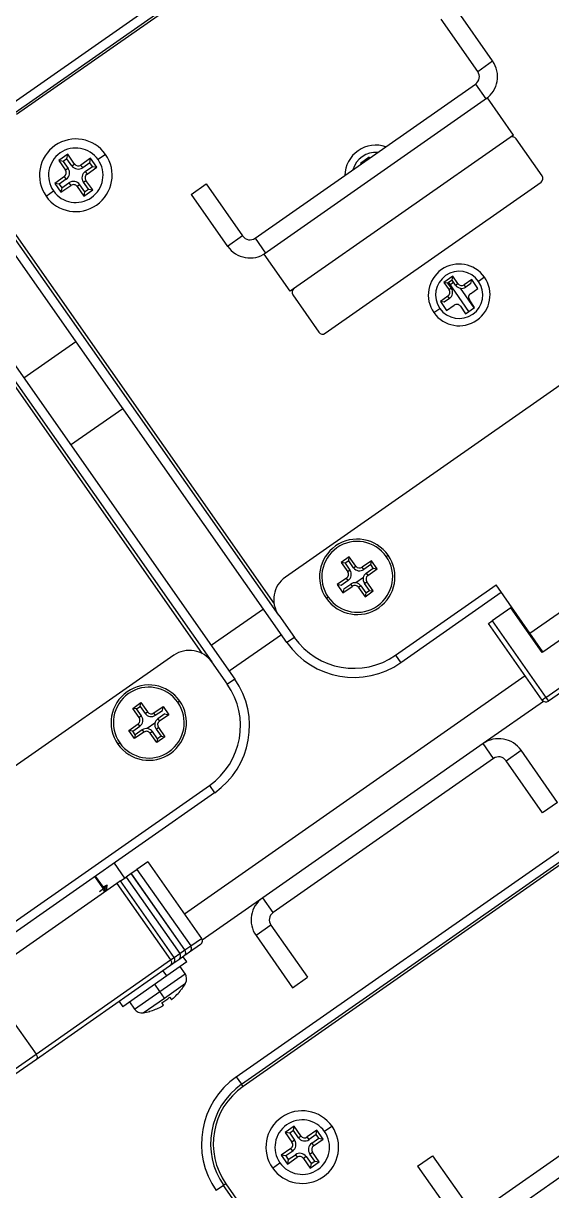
# Model space of a CAD drawing. Header units: millimetres. Extents: x 152904052 to 153933663, y 538271515 to 539240469.
# Drawn here: x 153466510 to 153466568.1, y 538579379.3 to 538579507.9 of the extents above; entities that cross this region are included whole.
import ezdxf

# ---------------------------------------------------------------- set-up
doc = ezdxf.new("R2010")
doc.units = ezdxf.units.MM
doc.layers.add('POWR', color=5, linetype='Continuous')

msp = doc.modelspace()

# ---------------------------------------------------------------- linework, layer by layer
at = {"layer": 'POWR', "color": 7}
for p, q in [((153466508.51, 538579498.86), (153466555.2, 538579531.55)), ((153466509.08, 538579498.04), (153466555.77, 538579530.73)), ((153466555.94, 538579530.49), (153466509.25, 538579497.8)), ((153466561.63, 538579503.71), (153466557.62, 538579509.44)), ((153466559.99, 538579502.56), (153466555.98, 538579508.3)), ((153466559.99, 538579502.56), (153466561.63, 538579503.71)), ((153466535.5, 538579484.19), (153466559.75, 538579501.17)), ((153466559.75, 538579501.17), (153466560.9, 538579499.53)), ((153466561.06, 538579499.65), (153466536.48, 538579482.44)), ((153466563.93, 538579495.55), (153466561.06, 538579499.65)), ((153466563.93, 538579495.55), (153466539.35, 538579478.34)), ((153466567.08, 538579491.04), (153466564.21, 538579495.14)), ((153466514.87, 538579493.43), (153466513.89, 538579492.74)), ((153466514.79, 538579492.94), (153466514.38, 538579492.65)), ((153466514.79, 538579492.94), (153466514.87, 538579493.43)), ((153466515.33, 538579492.16), (153466514.79, 538579492.94)), ((153466515.62, 538579492.36), (153466514.87, 538579493.43)), ((153466517.38, 538579492.99), (153466516.31, 538579492.24)), ((153466517.29, 538579492.5), (153466517.38, 538579492.99)), ((153466518.07, 538579492), (153466517.38, 538579492.99)), ((153466519.03, 538579493.41), (153466518.21, 538579492.84)), ((153466548.06, 538579493.11), (153466547.08, 538579492.42)), ((153466548.12, 538579493.02), (153466548.06, 538579493.11)), ((153466513.89, 538579492.74), (153466514.63, 538579491.68)), ((153466514.38, 538579492.65), (153466513.89, 538579492.74)), ((153466514.38, 538579492.65), (153466514.92, 538579491.88)), ((153466514.92, 538579491.88), (153466514.63, 538579491.68)), ((153466515.33, 538579492.16), (153466515.62, 538579492.36)), ((153466516.52, 538579491.95), (153466516.31, 538579492.24)), ((153466517.29, 538579492.5), (153466516.52, 538579491.95)), ((153466516.8, 538579491.55), (153466517.58, 538579492.09)), ((153466517, 538579491.26), (153466518.07, 538579492)), ((153466517.58, 538579492.09), (153466517.29, 538579492.5)), ((153466517.58, 538579492.09), (153466518.07, 538579492)), ((153466547.08, 538579492.42), (153466547.13, 538579492.34)), ((153466514.51, 538579490.98), (153466513.45, 538579490.23)), ((153466514.71, 538579490.69), (153466513.94, 538579490.15)), ((153466514.71, 538579490.69), (153466514.51, 538579490.98)), ((153466516.59, 538579490.36), (153466516.88, 538579490.56)), ((153466517.14, 538579489.58), (153466516.59, 538579490.36)), ((153466516.8, 538579491.55), (153466517, 538579491.26)), ((153466517.62, 538579489.5), (153466516.88, 538579490.56)), ((153466543.2, 538579473.71), (153466566.96, 538579490.35)), ((153466512.48, 538579488.82), (153466513.3, 538579489.4)), ((153466513.45, 538579490.23), (153466514.13, 538579489.25)), ((153466513.94, 538579490.15), (153466513.45, 538579490.23)), ((153466513.94, 538579490.15), (153466514.22, 538579489.74)), ((153466514.13, 538579489.25), (153466515.2, 538579490)), ((153466514.22, 538579489.74), (153466514.13, 538579489.25)), ((153466514.22, 538579489.74), (153466515, 538579490.28)), ((153466515, 538579490.28), (153466515.2, 538579490)), ((153466516.18, 538579490.08), (153466515.9, 538579489.87)), ((153466515.9, 538579489.87), (153466516.64, 538579488.81)), ((153466516.18, 538579490.08), (153466516.73, 538579489.3)), ((153466516.64, 538579488.81), (153466517.62, 538579489.5)), ((153466516.73, 538579489.3), (153466516.64, 538579488.81)), ((153466516.73, 538579489.3), (153466517.14, 538579489.58)), ((153466517.14, 538579489.58), (153466517.62, 538579489.5)), ((153466528.46, 538579489.02), (153466530.09, 538579490.17)), ((153466530.09, 538579490.17), (153466534.11, 538579484.44)), ((153466528.46, 538579489.02), (153466532.47, 538579483.29)), ((153466538.09, 538579442.66), (153466507.11, 538579486.9)), ((153466507.36, 538579487.07), (153466537.58, 538579443.91)), ((153466538.99, 538579439.63), (153466506.3, 538579486.33)), ((153466593.71, 538579485.27), (153466538.82, 538579446.84)), ((153466534.11, 538579484.44), (153466532.47, 538579483.29)), ((153466535.5, 538579484.19), (153466536.65, 538579482.55)), ((153466529.72, 538579438.4), (153466499.5, 538579481.56)), ((153466499.74, 538579481.74), (153466530.72, 538579437.5)), ((153466500.56, 538579482.31), (153466533.26, 538579435.62)), ((153466539.35, 538579478.34), (153466536.48, 538579482.44)), ((153466557.24, 538579480), (153466556.25, 538579479.31)), ((153466556.68, 538579479.24), (153466556.25, 538579479.31)), ((153466556.25, 538579479.31), (153466556.83, 538579478.49)), ((153466557.16, 538579479.57), (153466556.68, 538579479.24)), ((153466556.68, 538579479.24), (153466557.08, 538579478.67)), ((153466556.76, 538579479.29), (153466558.99, 538579476.1)), ((153466556.92, 538579479.05), (153466557.33, 538579479.33)), ((153466557.16, 538579479.57), (153466557.24, 538579480)), ((153466557.56, 538579479), (153466557.16, 538579479.57)), ((153466557.81, 538579479.18), (153466557.24, 538579480)), ((153466557.56, 538579479), (153466557.81, 538579479.18)), ((153466559.33, 538579479.63), (153466558.51, 538579479.06)), ((153466558.68, 538579478.81), (153466558.51, 538579479.06)), ((153466559.25, 538579479.2), (153466558.68, 538579478.81)), ((153466559.25, 538579479.2), (153466559.33, 538579479.63)), ((153466560.01, 538579478.65), (153466559.33, 538579479.63)), ((153466560.73, 538579479.89), (153466560.08, 538579479.43)), ((153466539.64, 538579477.93), (153466542.51, 538579473.84)), ((153466556.7, 538579477.8), (153466555.88, 538579477.22)), ((153466556.88, 538579477.54), (153466556.31, 538579477.15)), ((153466556.88, 538579477.54), (153466556.7, 538579477.8)), ((153466557.08, 538579478.67), (153466556.83, 538579478.49)), ((153466558.04, 538579478.68), (153466559.56, 538579476.5)), ((153466559.19, 538579478.07), (153466560.01, 538579478.65)), ((153466555.16, 538579475.99), (153466555.82, 538579476.44)), ((153466555.88, 538579477.22), (153466556.57, 538579476.24)), ((153466556.31, 538579477.15), (153466555.88, 538579477.22)), ((153466556.57, 538579476.24), (153466557.39, 538579476.81)), ((153466558.09, 538579476.69), (153466558.66, 538579475.87)), ((153466558.66, 538579475.87), (153466559.64, 538579476.56)), ((153466559.64, 538579476.56), (153466559.07, 538579477.38)), ((153466510.03, 538579468.79), (153466515.76, 538579472.81)), ((153466515.19, 538579461.42), (153466520.92, 538579465.44)), ((153466549.92, 538579449.12), (153466550.13, 538579449.27)), ((153466545.86, 538579449.08), (153466544.96, 538579448.45)), ((153466544.96, 538579448.45), (153466545.68, 538579447.43)), ((153466545.39, 538579448.38), (153466544.96, 538579448.45)), ((153466545.79, 538579448.66), (153466545.39, 538579448.38)), ((153466545.39, 538579448.38), (153466545.93, 538579447.61)), ((153466545.79, 538579448.66), (153466545.86, 538579449.08)), ((153466546.33, 538579447.88), (153466545.79, 538579448.66)), ((153466546.58, 538579448.06), (153466545.86, 538579449.08)), ((153466546.33, 538579447.88), (153466546.58, 538579448.06)), ((153466548.3, 538579448.65), (153466547.27, 538579447.94)), ((153466547.45, 538579447.69), (153466547.27, 538579447.94)), ((153466548.22, 538579448.23), (153466547.45, 538579447.69)), ((153466548.22, 538579448.23), (153466548.3, 538579448.65)), ((153466548.5, 538579447.83), (153466548.22, 538579448.23)), ((153466548.93, 538579447.75), (153466548.3, 538579448.65)), ((153466545.55, 538579446.73), (153466544.53, 538579446.02)), ((153466545.73, 538579446.48), (153466545.55, 538579446.73)), ((153466545.93, 538579447.61), (153466545.68, 538579447.43)), ((153466547.41, 538579446.81), (153466546.57, 538579446.22)), ((153466547.73, 538579447.29), (153466548.5, 538579447.83)), ((153466547.73, 538579447.29), (153466547.91, 538579447.04)), ((153466547.91, 538579447.04), (153466548.93, 538579447.75)), ((153466548.5, 538579447.83), (153466548.93, 538579447.75)), ((153466544.53, 538579446.02), (153466545.16, 538579445.12)), ((153466544.96, 538579445.94), (153466544.53, 538579446.02)), ((153466545.73, 538579446.48), (153466544.96, 538579445.94)), ((153466545.16, 538579445.12), (153466546.19, 538579445.83)), ((153466545.24, 538579445.54), (153466545.16, 538579445.12)), ((153466545.24, 538579445.54), (153466546.01, 538579446.08)), ((153466546.01, 538579446.08), (153466546.19, 538579445.83)), ((153466547.13, 538579445.89), (153466546.88, 538579445.71)), ((153466546.88, 538579445.71), (153466547.6, 538579444.69)), ((153466547.13, 538579445.89), (153466547.67, 538579445.11)), ((153466547.53, 538579446.16), (153466547.78, 538579446.34)), ((153466548.07, 538579445.39), (153466547.53, 538579446.16)), ((153466547.6, 538579444.69), (153466548.5, 538579445.32)), ((153466547.67, 538579445.11), (153466548.07, 538579445.39)), ((153466548.5, 538579445.32), (153466547.78, 538579446.34)), ((153466548.07, 538579445.39), (153466548.5, 538579445.32)), ((153466550.95, 538579438.24), (153466562.01, 538579445.99)), ((153466565.74, 538579440.66), (153466562.01, 538579445.99)), ((153466543.54, 538579444.65), (153466543.33, 538579444.5)), ((153466545.19, 538579445.25), (153466545.1, 538579445.2)), ((153466547.67, 538579445.11), (153466547.6, 538579444.69)), ((153466562.58, 538579445.17), (153466551.52, 538579437.42)), ((153466565.74, 538579440.66), (153466572.29, 538579445.25)), ((153466536.41, 538579443.32), (153466530.67, 538579439.3)), ((153466563.63, 538579443.46), (153466561.58, 538579442.03)), ((153466563.63, 538579443.46), (153466563.73, 538579443.53)), ((153466567.07, 538579438.55), (153466563.63, 538579443.46)), ((153466567.17, 538579438.61), (153466573.72, 538579443.2)), ((153466538.09, 538579442.66), (153466539.81, 538579440.21)), ((153466561.17, 538579441.74), (153466561.58, 538579442.03)), ((153466567.08, 538579433.3), (153466561.17, 538579441.74)), ((153466561.58, 538579442.03), (153466567.49, 538579433.59)), ((153466538.39, 538579440.49), (153466532.65, 538579436.48)), ((153466539.81, 538579440.21), (153466538.99, 538579439.63)), ((153466567.17, 538579438.61), (153466565.74, 538579440.66)), ((153466567.49, 538579433.59), (153466578.55, 538579441.33)), ((153466578.59, 538579440.75), (153466567.78, 538579433.18)), ((153466566.84, 538579438.87), (153466566.9, 538579439)), ((153466526.54, 538579438.24), (153466471.65, 538579399.81)), ((153466550.95, 538579438.24), (153466551.52, 538579437.42)), ((153466566.9, 538579438.79), (153466567, 538579438.86)), ((153466567.07, 538579438.55), (153466567.17, 538579438.61)), ((153466532.44, 538579435.05), (153466530.72, 538579437.5)), ((153466565.22, 538579435.96), (153466527.73, 538579409.72)), ((153466533.26, 538579435.62), (153466532.44, 538579435.05)), ((153466522.02, 538579432.39), (153466522.92, 538579433.02)), ((153466522.45, 538579432.32), (153466522.85, 538579432.6)), ((153466522.85, 538579432.6), (153466522.92, 538579433.02)), ((153466522.85, 538579432.6), (153466523.39, 538579431.82)), ((153466522.92, 538579433.02), (153466523.64, 538579432)), ((153466524.34, 538579431.88), (153466525.36, 538579432.59)), ((153466525.29, 538579432.17), (153466525.36, 538579432.59)), ((153466525.36, 538579432.59), (153466525.99, 538579431.69)), ((153466526.99, 538579433.06), (153466527.19, 538579433.21)), ((153466567.23, 538579433.16), (153466560.58, 538579428.5)), ((153466567.49, 538579433.59), (153466567.08, 538579433.3)), ((153466567.49, 538579433.59), (153466567.78, 538579433.18)), ((153466522.74, 538579431.37), (153466522.02, 538579432.39)), ((153466522.45, 538579432.32), (153466522.02, 538579432.39)), ((153466522.99, 538579431.55), (153466522.45, 538579432.32)), ((153466522.99, 538579431.55), (153466522.74, 538579431.37)), ((153466523.39, 538579431.82), (153466523.64, 538579432)), ((153466524.51, 538579431.63), (153466524.34, 538579431.88)), ((153466524.51, 538579431.63), (153466525.29, 538579432.17)), ((153466525.57, 538579431.77), (153466524.79, 538579431.23)), ((153466524.79, 538579431.23), (153466524.97, 538579430.98)), ((153466525.99, 538579431.69), (153466524.97, 538579430.98)), ((153466525.57, 538579431.77), (153466525.99, 538579431.69)), ((153466525.94, 538579431.78), (153466525.85, 538579431.72)), ((153466521.59, 538579429.96), (153466522.62, 538579430.67)), ((153466522.22, 538579429.06), (153466521.59, 538579429.96)), ((153466522.02, 538579429.88), (153466521.59, 538579429.96)), ((153466522.02, 538579429.88), (153466522.79, 538579430.42)), ((153466522.3, 538579429.48), (153466522.02, 538579429.88)), ((153466523.07, 538579430.02), (153466522.3, 538579429.48)), ((153466522.79, 538579430.42), (153466522.62, 538579430.67)), ((153466523.07, 538579430.02), (153466523.25, 538579429.77)), ((153466524.47, 538579430.75), (153466523.63, 538579430.16)), ((153466524.59, 538579430.1), (153466524.85, 538579430.28)), ((153466524.59, 538579430.1), (153466525.14, 538579429.33)), ((153466524.85, 538579430.28), (153466525.56, 538579429.26)), ((153466520.6, 538579428.59), (153466520.39, 538579428.44)), ((153466523.25, 538579429.77), (153466522.22, 538579429.06)), ((153466522.3, 538579429.48), (153466522.22, 538579429.06)), ((153466524.2, 538579429.83), (153466523.95, 538579429.65)), ((153466524.66, 538579428.63), (153466523.95, 538579429.65)), ((153466524.74, 538579429.05), (153466524.2, 538579429.83)), ((153466525.56, 538579429.26), (153466524.66, 538579428.63)), ((153466524.74, 538579429.05), (153466524.66, 538579428.63)), ((153466525.14, 538579429.33), (153466524.74, 538579429.05)), ((153466525.14, 538579429.33), (153466525.56, 538579429.26)), ((153466560.58, 538579428.5), (153466536.33, 538579411.53)), ((153466561.72, 538579426.87), (153466560.58, 538579428.5)), ((153466563.12, 538579426.62), (153466564.76, 538579427.77)), ((153466568.77, 538579422.03), (153466564.76, 538579427.77)), ((153466561.72, 538579426.87), (153466537.48, 538579409.89)), ((153466567.13, 538579420.89), (153466563.12, 538579426.62)), ((153466501.39, 538579403.54), (153466530.47, 538579423.9)), ((153466530.47, 538579423.9), (153466531.04, 538579423.08)), ((153466533.42, 538579391.79), (153466580.12, 538579424.48)), ((153466534, 538579390.97), (153466580.69, 538579423.66)), ((153466531.04, 538579423.08), (153466501.96, 538579402.72)), ((153466580.86, 538579423.42), (153466534.17, 538579390.72)), ((153466568.77, 538579422.03), (153466567.13, 538579420.89)), ((153466519.99, 538579415.34), (153466521.13, 538579413.7)), ((153466521.87, 538579414.22), (153466522.49, 538579414.65)), ((153466523.69, 538579415.49), (153466522.49, 538579414.65)), ((153466522.49, 538579414.65), (153466528.4, 538579406.22)), ((153466523.69, 538579415.49), (153466529.6, 538579407.05)), ((153466519.02, 538579412.22), (153466517.87, 538579413.86)), ((153466519.09, 538579412.27), (153466517.94, 538579413.91)), ((153466520.66, 538579413.37), (153466520.28, 538579413.11)), ((153466520.66, 538579413.37), (153466520.67, 538579413.38)), ((153466526.57, 538579404.94), (153466520.66, 538579413.37)), ((153466520.67, 538579413.38), (153466521.29, 538579413.81)), ((153466526.57, 538579404.94), (153466520.67, 538579413.38)), ((153466521.86, 538579414.21), (153466521.29, 538579413.81)), ((153466521.29, 538579413.81), (153466527.2, 538579405.38)), ((153466521.86, 538579414.21), (153466521.87, 538579414.22)), ((153466527.77, 538579405.78), (153466521.86, 538579414.21)), ((153466527.77, 538579405.78), (153466521.87, 538579414.22)), ((153466520.28, 538579413.11), (153466506.78, 538579403.65)), ((153466519.04, 538579412.85), (153466518.82, 538579412.65)), ((153466518.88, 538579412.73), (153466519.04, 538579412.85)), ((153466519.33, 538579412.44), (153466519.14, 538579412.44)), ((153466520.28, 538579413.11), (153466526.19, 538579404.67)), ((153466536.33, 538579411.53), (153466529.67, 538579406.86)), ((153466537.48, 538579409.89), (153466536.33, 538579411.53)), ((153466537.23, 538579408.49), (153466535.59, 538579407.35)), ((153466537.23, 538579408.49), (153466541.25, 538579402.76)), ((153466528.4, 538579406.22), (153466529.6, 538579407.05)), ((153466535.59, 538579407.35), (153466539.61, 538579401.61)), ((153466527.2, 538579405.38), (153466527.77, 538579405.78)), ((153466527.77, 538579405.78), (153466528.4, 538579406.22)), ((153466527.77, 538579405.78), (153466527.77, 538579405.78)), ((153466528.28, 538579405.52), (153466527.87, 538579405.24)), ((153466529.47, 538579406.36), (153466528.28, 538579405.52)), ((153466511.38, 538579394.3), (153466526.19, 538579404.67)), ((153466527.98, 538579404.45), (153466525.78, 538579402.92)), ((153466526.45, 538579404.24), (153466526.07, 538579403.98)), ((153466526.19, 538579404.67), (153466526.57, 538579404.94)), ((153466526.64, 538579404.38), (153466526.45, 538579404.24)), ((153466526.57, 538579404.94), (153466527.2, 538579405.38)), ((153466526.57, 538579404.94), (153466526.57, 538579404.94)), ((153466526.67, 538579404.4), (153466526.63, 538579404.46)), ((153466526.67, 538579404.4), (153466526.64, 538579404.38)), ((153466527.08, 538579404.68), (153466526.67, 538579404.4)), ((153466527.65, 538579405.08), (153466527.08, 538579404.68)), ((153466527.98, 538579404.45), (153466527.57, 538579405.03)), ((153466527.84, 538579405.22), (153466527.65, 538579405.08)), ((153466527.87, 538579405.24), (153466527.83, 538579405.3)), ((153466527.87, 538579405.24), (153466527.84, 538579405.22)), ((153466526.07, 538579403.98), (153466511.42, 538579393.72)), ((153466525.78, 538579402.92), (153466520.93, 538579399.52)), ((153466525, 538579401.21), (153466527.78, 538579403.16)), ((153466525.78, 538579402.92), (153466525.38, 538579403.49)), ((153466527.78, 538579403.16), (153466527.24, 538579403.94)), ((153466525, 538579401.21), (153466524.45, 538579401.99)), ((153466525.51, 538579400.47), (153466527.84, 538579402.1)), ((153466539.61, 538579401.61), (153466541.25, 538579402.76)), ((153466522.21, 538579399.26), (153466525, 538579401.21)), ((153466523.19, 538579398.85), (153466525.51, 538579400.47)), ((153466525.51, 538579400.47), (153466525, 538579401.21)), ((153466526.08, 538579400.56), (153466526.29, 538579400.32)), ((153466527.44, 538579401.5), (153466527.45, 538579401.49)), ((153466520.53, 538579400.09), (153466520.93, 538579399.52)), ((153466521.67, 538579400.04), (153466522.21, 538579399.26)), ((153466523.9, 538579399), (153466523.89, 538579399.02)), ((153466525.4, 538579399.69), (153466525.24, 538579399.97)), ((153466508.91, 538579397.82), (153466511.38, 538579394.3)), ((153466500.32, 538579386.56), (153466511.38, 538579394.3)), ((153466560.42, 538579377.12), (153466584.67, 538579394.1)), ((153466511.42, 538579393.72), (153466500.61, 538579386.15)), ((153466533.42, 538579391.79), (153466534, 538579390.97)), ((153466585.98, 538579392.58), (153466561.4, 538579375.37)), ((153466534.17, 538579390.72), (153466534, 538579390.97)), ((153466539.79, 538579386.36), (153466538.81, 538579385.67)), ((153466539.7, 538579385.87), (153466539.79, 538579386.36)), ((153466540.54, 538579385.29), (153466539.79, 538579386.36)), ((153466543.95, 538579386.34), (153466543.13, 538579385.77)), ((153466538.81, 538579385.67), (153466539.55, 538579384.61)), ((153466539.3, 538579385.58), (153466538.81, 538579385.67)), ((153466539.7, 538579385.87), (153466539.3, 538579385.58)), ((153466539.3, 538579385.58), (153466539.84, 538579384.81)), ((153466540.25, 538579385.09), (153466539.7, 538579385.87)), ((153466540.25, 538579385.09), (153466540.54, 538579385.29)), ((153466542.3, 538579385.92), (153466541.23, 538579385.17)), ((153466541.43, 538579384.88), (153466541.23, 538579385.17)), ((153466542.21, 538579385.43), (153466541.43, 538579384.88)), ((153466541.72, 538579384.48), (153466542.5, 538579385.02)), ((153466541.92, 538579384.19), (153466542.99, 538579384.93)), ((153466542.21, 538579385.43), (153466542.3, 538579385.92)), ((153466542.5, 538579385.02), (153466542.21, 538579385.43)), ((153466542.99, 538579384.93), (153466542.3, 538579385.92)), ((153466542.5, 538579385.02), (153466542.99, 538579384.93)), ((153466539.43, 538579383.91), (153466538.37, 538579383.16)), ((153466539.63, 538579383.62), (153466538.86, 538579383.08)), ((153466539.63, 538579383.62), (153466539.43, 538579383.91)), ((153466539.84, 538579384.81), (153466539.55, 538579384.61)), ((153466541.72, 538579384.48), (153466541.92, 538579384.19)), ((153466537.4, 538579381.75), (153466538.22, 538579382.33)), ((153466538.37, 538579383.16), (153466539.05, 538579382.18)), ((153466538.86, 538579383.08), (153466538.37, 538579383.16)), ((153466538.86, 538579383.08), (153466539.14, 538579382.67)), ((153466539.05, 538579382.18), (153466540.12, 538579382.93)), ((153466539.14, 538579382.67), (153466539.05, 538579382.18)), ((153466539.14, 538579382.67), (153466539.92, 538579383.21)), ((153466539.92, 538579383.21), (153466540.12, 538579382.93)), ((153466541.1, 538579383.01), (153466540.82, 538579382.8)), ((153466540.82, 538579382.8), (153466541.56, 538579381.74)), ((153466541.1, 538579383.01), (153466541.65, 538579382.23)), ((153466541.51, 538579383.29), (153466541.8, 538579383.49)), ((153466542.06, 538579382.51), (153466541.51, 538579383.29)), ((153466541.56, 538579381.74), (153466542.54, 538579382.43)), ((153466541.65, 538579382.23), (153466542.06, 538579382.51)), ((153466542.54, 538579382.43), (153466541.8, 538579383.49)), ((153466542.06, 538579382.51), (153466542.54, 538579382.43)), ((153466553.37, 538579381.95), (153466555.01, 538579383.1)), ((153466555.01, 538579383.1), (153466559.03, 538579377.37)), ((153466541.65, 538579382.23), (153466541.56, 538579381.74)), ((153466553.37, 538579381.95), (153466557.39, 538579376.22)), ((153466532.03, 538579379.83), (153466531.21, 538579379.26)), ((153466532.28, 538579380), (153466532.03, 538579379.83)), ((153466563.01, 538579335.59), (153466532.03, 538579379.83)), ((153466532.28, 538579380), (153466562.5, 538579336.84))]:
    msp.add_line(p, q, dxfattribs=at)
for centre, radius, start, end in [((153466559.17, 538579501.99), 3, 305, 35), ((153466559.17, 538579501.99), 1, 305, 35), ((153466515.76, 538579491.12), 4, 35, 215), ((153466548.77, 538579491.04), 3.4, 71.0319, 178.9681), ((153466563.8, 538579494.85), 0.5, 35, 125), ((153466515.76, 538579491.12), 4, 215, 35), ((153466515.76, 538579491.12), 3, 35, 215), ((153466548.77, 538579491.04), 2.6, 85.2849, 164.7151), ((153466515.76, 538579491.12), 3, 215, 35), ((153466514.22, 538579491.39), 0.5, 305, 35), ((153466514.22, 538579491.39), 0.851, 305, 35), ((153466516.03, 538579492.65), 0.851, 215, 305), ((153466516.03, 538579492.65), 0.5, 215, 305), ((153466515.49, 538579489.59), 0.851, 35, 125), ((153466517.29, 538579490.85), 0.851, 125, 215), ((153466517.29, 538579490.85), 0.5, 125, 215), ((153466566.67, 538579490.76), 0.5, 305, 35), ((153466515.49, 538579489.59), 0.5, 35, 125), ((153466534.93, 538579485.01), 1, 215, 305), ((153466534.93, 538579485.01), 3, 215, 305), ((153466557.95, 538579477.94), 3.4, 35, 215), ((153466557.95, 538579477.94), 2.6, 35, 215), ((153466557.95, 538579477.94), 3.4, 215, 35), ((153466557.95, 538579477.94), 2.6, 215, 35), ((153466558.22, 538579479.47), 0.807, 215, 305), ((153466558.22, 538579479.47), 0.5, 215, 305), ((153466540.05, 538579478.22), 0.5, 125, 215), ((153466556.42, 538579478.21), 0.5, 305, 35), ((153466556.42, 538579478.21), 0.807, 305, 35), ((153466559.48, 538579477.67), 0.5, 125, 215), ((153466557.68, 538579476.4), 0.5, 35, 125), ((153466542.92, 538579474.12), 0.5, 215, 305), ((153466546.73, 538579446.88), 4.15, 35, 215), ((153466546.73, 538579446.88), 3.9, 35, 215), ((153466546.73, 538579446.88), 4.15, 215, 35), ((153466546.73, 538579446.88), 3.9, 215, 35), ((153466546.99, 538579448.35), 0.807, 215, 305), ((153466546.99, 538579448.35), 0.5, 215, 305), ((153466540.54, 538579444.39), 3, 125, 215), ((153466545.27, 538579447.14), 0.5, 305, 35), ((153466545.27, 538579447.14), 0.807, 305, 35), ((153466548.19, 538579446.63), 0.807, 125, 215), ((153466548.19, 538579446.63), 0.5, 125, 215), ((153466546.47, 538579445.42), 0.807, 35, 125), ((153466546.47, 538579445.42), 0.5, 35, 125), ((153466546.36, 538579444.8), 8, 215, 305), ((153466546.36, 538579444.8), 9, 215, 305), ((153466528.26, 538579435.78), 3, 35, 125), ((153466525.88, 538579430.46), 8, 305, 35), ((153466525.88, 538579430.46), 9, 305, 35), ((153466523.79, 538579430.82), 4.15, 35, 215), ((153466523.79, 538579430.82), 3.9, 35, 215), ((153466523.79, 538579430.82), 4.15, 215, 35), ((153466523.79, 538579430.82), 3.9, 215, 35), ((153466567.49, 538579433.59), 0.5, 215, 305), ((153466522.33, 538579431.08), 0.5, 305, 35), ((153466522.33, 538579431.08), 0.807, 305, 35), ((153466524.05, 538579432.29), 0.807, 215, 305), ((153466524.05, 538579432.29), 0.5, 215, 305), ((153466525.26, 538579430.57), 0.807, 125, 215), ((153466523.54, 538579429.36), 0.807, 35, 125), ((153466525.26, 538579430.57), 0.5, 125, 215), ((153466523.54, 538579429.36), 0.5, 35, 125), ((153466562.3, 538579426.05), 3, 35, 125), ((153466562.3, 538579426.05), 1, 35, 125), ((153466538.05, 538579409.07), 3, 125, 215), ((153466538.05, 538579409.07), 1, 125, 215), ((153466527.36, 538579405.49), 0.5, 305, 35), ((153466527.36, 538579405.49), 0.499, 305.07, 35.0698), ((153466527.99, 538579405.93), 0.499, 305.07, 35.0698), ((153466526.16, 538579404.65), 0.5, 305, 35), ((153466526.16, 538579404.65), 0.499, 305.07, 35.0698), ((153466526.68, 538579404.47), 0.103, 217.4159, 246.5165), ((153466526.79, 538579405.09), 0.499, 305.07, 35.0698), ((153466527.88, 538579405.31), 0.103, 217.4159, 246.5165), ((153466526.96, 538579402.59), 1, 330.8721, 35), ((153466522.16, 538579405.26), 6.5, 324.4786, 330.8721), ((153466522.05, 538579405.42), 6.32, 300.3185, 309.6814), ((153466522.13, 538579405.3), 6.52, 312.4848, 324.3917), ((153466523.03, 538579399.83), 1, 215, 279.1279), ((153466522.13, 538579405.3), 6.52, 285.6083, 297.5152), ((153466522.16, 538579405.26), 6.5, 279.1279, 285.5214), ((153466538.59, 538579384.42), 9, 125, 215), ((153466538.59, 538579384.42), 8, 125, 215), ((153466538.59, 538579384.42), 7.7, 125, 215), ((153466540.68, 538579384.05), 4, 35, 215), ((153466540.68, 538579384.05), 4, 215, 35), ((153466540.68, 538579384.05), 3, 35, 215), ((153466540.68, 538579384.05), 3, 215, 35), ((153466540.95, 538579385.58), 0.851, 215, 305), ((153466540.95, 538579385.58), 0.5, 215, 305), ((153466539.14, 538579384.32), 0.5, 305, 35), ((153466539.14, 538579384.32), 0.851, 305, 35), ((153466542.21, 538579383.78), 0.851, 125, 215), ((153466542.21, 538579383.78), 0.5, 125, 215), ((153466540.41, 538579382.52), 0.851, 35, 125), ((153466540.41, 538579382.52), 0.5, 35, 125)]:
    msp.add_arc(centre, radius, start, end, dxfattribs=at)
for points, knots in [([(153466519.04, 538579412.85), (153466519.12, 538579412.89), (153466519.28, 538579412.96), (153466519.21, 538579412.87), (153466518.94, 538579412.62), (153466518.57, 538579412.33), (153466518.38, 538579412.17)], [0, 0, 0, 0, 0.240848, 0.476572, 0.721491, 1, 1, 1, 1]), ([(153466518.82, 538579412.29), (153466518.91, 538579412.34), (153466519.08, 538579412.43), (153466519.16, 538579412.46), (153466519.14, 538579412.42), (153466519.13, 538579412.41)], [0, 0, 0, 0, 0.402272, 0.802406, 1, 1, 1, 1]), ([(153466519.09, 538579412.51), (153466519.12, 538579412.57), (153466519.17, 538579412.71), (153466519.21, 538579412.85), (153466519.24, 538579412.91)], [0, 0, 0, 0, 0.499894, 1, 1, 1, 1]), ([(153466529.47, 538579406.36), (153466529.53, 538579406.41), (153466529.64, 538579406.51), (153466529.7, 538579406.71), (153466529.68, 538579406.91), (153466529.62, 538579407.01), (153466529.6, 538579407.05)], [0, 0, 0, 0, 0.270336, 0.562527, 0.789797, 1, 1, 1, 1]), ([(153466526.19, 538579404.67), (153466526.21, 538579404.63), (153466526.26, 538579404.54), (153466526.29, 538579404.4), (153466526.27, 538579404.24), (153466526.2, 538579404.08), (153466526.11, 538579404.01), (153466526.07, 538579403.98)], [0, 0, 0, 0, 0.174928, 0.36388, 0.560047, 0.788091, 1, 1, 1, 1]), ([(153466526.29, 538579400.32), (153466526.29, 538579400.32), (153466526.31, 538579400.31), (153466526.37, 538579400.35), (153466526.45, 538579400.41), (153466526.51, 538579400.47), (153466526.54, 538579400.49)], [0, 0, 0, 0, 0.2506482, 0.4997541, 0.7490998, 1, 1, 1, 1]), ([(153466526.54, 538579400.49), (153466526.51, 538579400.47), (153466526.45, 538579400.41), (153466526.37, 538579400.35), (153466526.31, 538579400.31), (153466526.29, 538579400.32), (153466526.29, 538579400.32)], [0, 0, 0, 0, 0.2506482, 0.4997541, 0.7490998, 1, 1, 1, 1]), ([(153466525.15, 538579399.52), (153466525.18, 538579399.54), (153466525.25, 538579399.57), (153466525.34, 538579399.63), (153466525.39, 538579399.67), (153466525.4, 538579399.69), (153466525.4, 538579399.69)], [0, 0, 0, 0, 0.250648, 0.499754, 0.7491, 1, 1, 1, 1]), ([(153466511.38, 538579394.3), (153466511.4, 538579394.26), (153466511.46, 538579394.18), (153466511.5, 538579394.04), (153466511.52, 538579393.91), (153466511.49, 538579393.79), (153466511.44, 538579393.74), (153466511.42, 538579393.72)], [0, 0, 0, 0, 0.163518, 0.344285, 0.539301, 0.775308, 1, 1, 1, 1])]:
    msp.add_open_spline(points, degree=3, knots=knots, dxfattribs=at)

doc.saveas('drawing.dxf')
